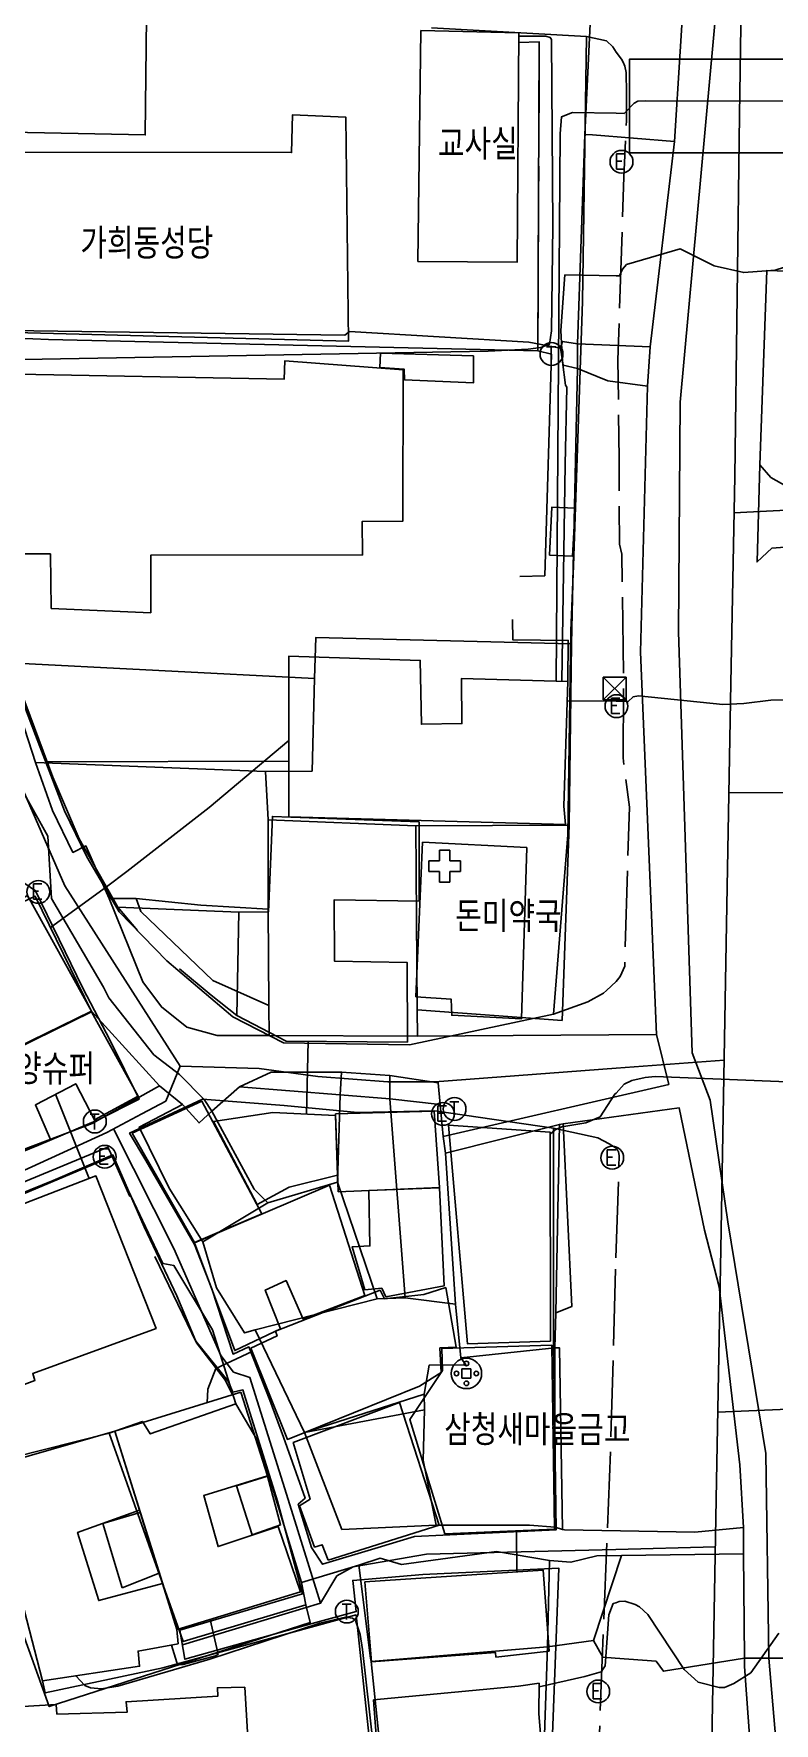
# Model space of a CAD drawing. Header units: feet. Extents: x 197796 to 199821, y 552499 to 555392.
# Drawn here: x 198636.8 to 198685.5, y 553501.5 to 553612.5 of the extents above; entities that cross this region are included whole.
import ezdxf

# ---------------------------------------------------------------- set-up
doc = ezdxf.new("R2010")
doc.units = ezdxf.units.FT
doc.header["$MEASUREMENT"] = 0
doc.linetypes.add('ANYANG1', pattern=[11.5, 6, -1, 1, -1.5, 1, -1])
doc.linetypes.add('ANYANG2', pattern=[6, 5, -1])
for name, color, linetype in [('AAA001', 7, 'CONTINUOUS'), ('AAA008', 7, 'CONTINUOUS'), ('AAB220', 5, 'CONTINUOUS'), ('AAB244', 3, 'CONTINUOUS'), ('AAC001', 7, 'CONTINUOUS'), ('AAC006', 7, 'ANYANG1'), ('AD002', 7, 'CONTINUOUS'), ('AD0022', 1, 'CONTINUOUS'), ('AE001', 1, 'ANYANG2'), ('AE130', 42, 'CONTINUOUS'), ('AE150', 7, 'CONTINUOUS'), ('AEH001', 7, 'CONTINUOUS'), ('AZ0202', 7, 'CONTINUOUS'), ('AZ0203', 7, 'CONTINUOUS'), ('CAA001', 7, 'CONTINUOUS'), ('CAA002', 30, 'CONTINUOUS'), ('wipco_지적', 20, 'CONTINUOUS'), ('ZC002', 7, 'CONTINUOUS')]:
    doc.layers.add(name, color=color, linetype=linetype)
doc.styles.add('GHS', font='ROMANS', dxfattribs={"bigfont": 'NGSW.shx'})
doc.styles.add('NGSW', font='ROMANS.shx', dxfattribs={"bigfont": 'NGSW.shx'})

# ---------------------------------------------------------------- blocks, each defined once
blk = doc.blocks.new('AZ0202')
at = {"layer": 'AZ0202'}
blk.add_circle((0, 0), 0.75, dxfattribs=at)
at = {"layer": 'AZ0202', "style": 'GHS'}
blk.add_text('E', height=1, dxfattribs=at).set_placement((-0.5, -0.48))
blk = doc.blocks.new('AZ0203')
at = {"layer": 'AZ0203'}
blk.add_circle((0, 0), 0.75, dxfattribs=at)
at = {"layer": 'AZ0203', "style": 'GHS'}
blk.add_text('T', height=1, dxfattribs=at).set_placement((-0.36, -0.52))
blk = doc.blocks.new('AAB220')
at = {"layer": 'AAB220'}
for points in [[(-0.3, -0.3), (-0.3, 0.3)], [(-0.3, 0.3), (0.3, 0.3)], [(0.3, -0.3), (0.3, 0.3)], [(-0.3, -0.3), (0.3, -0.3)]]:
    blk.add_lwpolyline(points, dxfattribs=at)
for centre, radius in [((0, 0), 1), ((-0.65, 0), 0.15), ((0, 0.65), 0.15), ((0.65, 0), 0.15), ((0, -0.65), 0.15)]:
    blk.add_circle(centre, radius, dxfattribs=at)
blk = doc.blocks.new('AAB244')
at = {"layer": 'AAB244'}
for points in [[(-1.07, 0.36), (-1.07, -0.34)], [(-1.07, 0.36), (-0.37, 0.36)], [(-0.37, 1.06), (0.33, 1.06)], [(-0.37, 1.06), (-0.37, 0.36)], [(0.33, 1.06), (0.33, 0.36)], [(0.33, 0.36), (1.03, 0.36)], [(1.03, 0.36), (1.03, -0.34)], [(-1.07, -0.34), (-0.37, -0.34)], [(-0.37, -0.34), (-0.37, -1.04)], [(-0.37, -1.04), (0.33, -1.04)], [(0.33, -0.34), (1.03, -0.34)], [(0.33, -0.34), (0.33, -1.04)]]:
    blk.add_lwpolyline(points, dxfattribs=at)
blk = doc.blocks.new('AEH001')
at = {"layer": 'AEH001'}
for points in [[(0.75, 0.75), (-0.75, -0.75)], [(-0.75, 0.75), (0.75, -0.75)], [(-0.75, 0.75), (0.75, 0.75)], [(-0.75, 0.75), (-0.75, -0.75)], [(0.75, 0.75), (0.75, -0.75)], [(-0.75, -0.75), (0.75, -0.75)]]:
    blk.add_lwpolyline(points, dxfattribs=at)

msp = doc.modelspace()

# ---------------------------------------------------------------- linework, layer by layer
at = {"layer": 'AAA001', "color": 255, "flags": 128}
for points in [[(198644.48, 553574.43), (198637.94, 553574.71), (198637.89, 553578.29), (198634.42, 553578.3), (198634.6, 553590.13), (198653.25, 553589.77), (198653.29, 553590.97), (198661.07, 553590.39), (198661.04, 553580.44), (198658.38, 553580.43), (198658.4, 553578.23), (198644.49, 553578.21)], [(198665.7, 553591.3), (198665.7, 553589.54), (198661.17, 553589.72), (198661.14, 553590.42), (198659.54, 553590.54), (198659.59, 553591.47)], [(198653.55, 553561.03), (198653.56, 553571.58), (198662.19, 553571.3), (198662.27, 553567.1), (198664.93, 553567.15), (198664.91, 553570.11), (198671.89, 553569.92), (198671.64, 553561.72), (198671.73, 553560.51)], [(198661.36, 553546.23), (198653.38, 553546.29), (198650.14, 553547.98), (198650.27, 553554.75), (198652.22, 553554.78), (198652.48, 553561.05), (198662.12, 553560.69), (198662.13, 553555.48), (198656.54, 553555.57), (198656.56, 553551.54), (198661.33, 553551.46)], [(198629.88, 553552.5), (198636.89, 553555.81), (198640.58, 553548.23), (198633.33, 553544.68)], [(198643.26, 553540.24), (198647.85, 553542.34), (198651.79, 553534.95), (198647.35, 553533.06)], [(198648.6, 553541.01), (198652.51, 553541.61), (198656.62, 553541.41), (198656.75, 553537.49), (198653.57, 553536.69), (198651.47, 553535.56)], [(198632.22, 553522.26), (198628.29, 553532.57), (198640.88, 553537.43), (198644.83, 553527.42), (198636.73, 553524.45), (198636.87, 553524)], [(198647.36, 553533.04), (198656.23, 553536.83), (198658.55, 553529.59), (198654.51, 553528.02), (198653.38, 553530.56), (198652.01, 553529.94), (198653.01, 553527.39), (198650, 553525.96)], [(198663.47, 553536.66), (198663.76, 553530.21), (198659.94, 553529.49), (198659.66, 553530.06), (198658.56, 553529.96), (198657.72, 553532.77), (198658.89, 553532.84), (198658.81, 553536.47)], [(198651.06, 553526.13), (198652.79, 553526.92), (198652.68, 553527.23), (198659.55, 553529.93), (198659.85, 553529.35), (198662.43, 553529.65), (198663.87, 553530.1), (198664.55, 553526.19), (198663.49, 553526.14), (198663.56, 553524.53), (198662.15, 553523.62), (198653.47, 553520.13)], [(198652.86, 553514.41), (198654.32, 553510.11), (198646.22, 553507.64), (198642.13, 553520.67), (198650.4, 553523.22), (198652.15, 553517.73), (198647.97, 553516.44), (198648.91, 553513.09)], [(198656.14, 553512.2), (198655.75, 553513.21), (198655.25, 553513.05), (198654.27, 553515.77), (198654.96, 553516.2), (198653.85, 553519.92), (198660.83, 553522.55), (198663.44, 553514.49)], [(198645.25, 553510.66), (198641.07, 553509.54), (198639.68, 553514.02), (198643.74, 553515.49), (198642.12, 553520.66), (198633.73, 553518.27), (198637.37, 553504.26), (198643.75, 553505.23), (198643.65, 553506.22), (198646.28, 553506.7), (198646.2, 553507.63)], [(198651.15, 553513.86), (198650.11, 553517.07), (198652.15, 553517.71), (198653.02, 553514.51)], [(198642.6, 553510.37), (198641.34, 553514.61), (198643.79, 553515.32), (198645.04, 553511.35)], [(198651.41, 553491.29), (198624.53, 553490.08), (198624.31, 553493.08), (198619.72, 553492.92), (198618.7, 553493.93), (198618.15, 553501.04), (198618.72, 553501.24), (198618.69, 553503.09), (198628.74, 553503.68), (198628.77, 553502.15), (198638.27, 553502.72), (198638.32, 553502.08), (198642.94, 553502.22), (198642.86, 553502.89), (198648.89, 553503.26), (198648.86, 553503.81), (198650.66, 553503.85)]]:
    msp.add_lwpolyline(points, close=True, dxfattribs=at)
at = {"layer": 'AAA008', "color": 255, "flags": 128}
for points in [[(198631.95, 553606.05), (198632.14, 553621.9), (198644.76, 553621.22), (198644.74, 553613.52), (198644.2, 553613.54), (198644.12, 553605.81)], [(198662.03, 553597.51), (198662.24, 553612.67), (198668.67, 553612.51), (198668.56, 553597.45)], [(198633.01, 553592.91), (198633.21, 553604.68), (198653.74, 553604.65), (198653.81, 553607.14), (198657.3, 553606.99), (198657.49, 553592.27)], [(198662.35, 553559.36), (198669.19, 553559), (198668.85, 553547.76), (198664.26, 553547.99), (198664.22, 553549.05), (198661.91, 553549.2)], [(198637.89, 553539.82), (198636.9, 553542.1), (198639.56, 553543.49), (198640.79, 553541.11), (198643.66, 553542.67), (198640.59, 553548.21), (198631.79, 553543.91), (198634.08, 553538.24)], [(198656.79, 553536.39), (198656.63, 553541.51), (198663.11, 553541.68), (198663.46, 553536.67)], [(198664.05, 553540.76), (198670.74, 553540.3), (198670.75, 553526.59), (198665.31, 553526.4)], [(198663.82, 553513.93), (198661.52, 553521.43), (198663.66, 553524.66), (198663.62, 553526.1), (198670.84, 553526.32), (198671.02, 553514.23)], [(198658.56, 553510.77), (198670.27, 553511.54), (198670.66, 553506.22), (198667.17, 553505.83), (198667.15, 553506.12), (198659, 553505.51)], [(198664.51, 553491.52), (198664.01, 553498.23), (198669.39, 553498.6), (198670.67, 553498.58), (198670.13, 553500.53), (198669.99, 553502.12), (198670, 553504.11), (198668.65, 553503.92), (198659.13, 553503.01), (198660.01, 553491.05)]]:
    msp.add_lwpolyline(points, close=True, dxfattribs=at)
at = {"layer": 'AAC001', "color": 255, "flags": 128}
for points in [[(198643.62, 553553.55), (198642.33, 553555.09), (198639.78, 553559.57), (198638.06, 553563.62), (198634.41, 553573.34), (198631.56, 553579.74), (198632.26, 553579.69), (198631.11, 553584.86), (198630.41, 553591.73), (198630.6, 553593.03), (198630.79, 553604.67), (198630.62, 553613.17), (198620.65, 553613.05)], [(198668.67, 553611.88), (198670.02, 553611.92), (198669.93, 553591.63)], [(198630.54, 553592.68), (198637.76, 553592.37), (198669.93, 553591.63), (198670.82, 553591.42), (198670.38, 553576.86), (198668.73, 553576.8)], [(198668.26, 553573.99), (198668.28, 553572.64), (198671.92, 553572.61), (198671.89, 553569.92)], [(198653.55, 553564.68), (198637.68, 553564.64)], [(198642.33, 553555.09), (198650.27, 553554.75)], [(198650.14, 553547.98), (198648.46, 553549.3), (198646.37, 553551.04)], [(198633.73, 553518.27), (198631, 553524.75), (198627.96, 553532.83), (198641.94, 553538.72), (198643.1, 553536.09)], [(198644.76, 553532.15), (198647.48, 553526.47), (198649.39, 553523.99), (198649.86, 553523.05)], [(198637.37, 553504.26), (198637.55, 553503.48), (198645.28, 553505.12), (198657.98, 553508.6), (198659.89, 553490.68), (198660.42, 553490.73), (198661.82, 553480.28)]]:
    msp.add_lwpolyline(points, dxfattribs=at)
at = {"layer": 'AAC006', "color": 255, "flags": 128}
msp.add_lwpolyline([(198668.67, 553611.88), (198670.02, 553611.92), (198669.93, 553591.63)], dxfattribs=at)
at = {"layer": 'AD002', "color": 255, "flags": 128}
for points in [[(198685.63, 553743.5), (198685.15, 553718.63), (198684.86, 553709.18), (198684.38, 553693.62), (198684.24, 553683.49), (198683.77, 553649.85), (198683.39, 553621.71), (198683.18, 553607.11), (198682.86, 553583.38), (198682.61, 553569.81), (198682.33, 553553.98), (198681.94, 553532.63), (198681.67, 553517.4), (198681.31, 553497.81), (198680.72, 553481.64), (198680.05, 553463.48), (198679.14, 553438.65), (198678.53, 553422.12), (198677.56, 553391.51), (198677.29, 553383.25)], [(198553.82, 553626.36), (198557.1, 553619.39), (198560.67, 553614.2), (198563.65, 553611.28), (198565.27, 553609.69), (198572.33, 553605.53), (198583.07, 553600.74), (198585.7, 553599.57), (198596.76, 553595.83), (198602.14, 553593.54), (198608.6, 553590.79), (198616.77, 553586.97), (198619.46, 553585.15), (198622.31, 553583.22), (198628.11, 553578.09), (198632.03, 553572.14), (198635.95, 553563.12), (198638.83, 553556.48), (198646.41, 553544.65)], [(198761.01, 553596.9), (198751.77, 553596.18), (198745.59, 553595.69), (198741.85, 553594.73), (198737.24, 553593.1), (198715.84, 553583.7), (198713.53, 553583.03), (198710.37, 553582.36), (198702.3, 553581.97), (198695.28, 553581.62), (198682.81, 553581)], [(198702.3, 553562.54), (198696.91, 553562.56), (198682.48, 553562.62)], [(198675.06, 553544.51), (198682.17, 553545.04)], [(198603.62, 553530.07), (198611.69, 553529.93), (198612.97, 553529.01), (198614.37, 553529.26), (198626.25, 553533.22), (198631.48, 553535.67), (198641.59, 553540.28), (198643.9, 553541.51), (198645.47, 553542.34), (198646.41, 553544.65)], [(198646.41, 553544.65), (198651.62, 553544.48), (198655.46, 553543.96), (198660.07, 553543.62), (198663.15, 553543.62), (198675.06, 553544.51)], [(198642.04, 553540.52), (198646, 553532.66), (198649.1, 553525.63), (198649.93, 553524.55), (198651, 553524.2), (198653.41, 553516.52), (198655.65, 553509.36)], [(198723.74, 553492.45), (198723.14, 553500.96), (198721.68, 553522.46), (198721.38, 553523.34), (198720.14, 553523.56), (198681.75, 553521.91)], [(198646.56, 553506.64), (198650.99, 553507.97), (198655.65, 553509.36), (198656.72, 553511.16), (198657.79, 553511.76), (198662.61, 553512.59), (198675.05, 553512.9)], [(198675.05, 553512.9), (198681.59, 553513.06)]]:
    msp.add_lwpolyline(points, dxfattribs=at)
at = {"layer": 'AD0022', "color": 255, "flags": 128}
for points in [[(198662.93, 553612.84), (198673.13, 553612.27), (198672.86, 553594.87), (198672.27, 553577.5), (198672.09, 553573.23), (198671.89, 553559.84), (198670.95, 553548.05), (198661.49, 553546.05), (198653.2, 553546.17), (198649.87, 553547.89), (198645.54, 553551.56), (198642.4, 553554.79), (198640.28, 553558.4), (198638.81, 553561.42), (198636.91, 553566.38), (198634.3, 553573.2)], [(198634.8, 553557.61), (198636.91, 553556.16), (198640.02, 553549.76), (198641.81, 553546.34), (198643.73, 553542.48), (198641.02, 553541.11), (198637.11, 553539.45), (198628.86, 553536.11)], [(198629.79, 553533.78), (198638.07, 553537.14), (198642, 553538.81), (198644.06, 553534.1), (198646.19, 553529.56), (198647.44, 553526.58), (198649.58, 553523.96), (198649.88, 553523.23), (198650.54, 553523.38), (198650.91, 553522.17), (198652.81, 553516.08), (198654.46, 553509.99), (198646.4, 553507.59), (198646.72, 553505.69), (198655.1, 553508.03), (198657.99, 553508.82), (198657.76, 553510.87), (198662.37, 553511.26), (198671.3, 553511.68), (198669.88, 553474.4)]]:
    msp.add_lwpolyline(points, dxfattribs=at)
msp.add_lwpolyline([(198659.42, 553513.02), (198655.77, 553511.93), (198655.05, 553513.02), (198654.18, 553515.87), (198654.64, 553516.27), (198653.2, 553520.27), (198652.31, 553522.71), (198650.93, 553526.2), (198649.9, 553525.73), (198648.49, 553530.01), (198647.37, 553532.93), (198644.17, 553538.45), (198643.09, 553540.25), (198647.89, 553542.47), (198653.26, 553542.06), (198658.07, 553541.6), (198663.16, 553541.72), (198670.95, 553540.57), (198670.95, 553526.38), (198671.12, 553514.18), (198661.82, 553513.74)], close=True, dxfattribs=at)
at = {"layer": 'AE001', "color": 255, "flags": 128}
for points in [[(198673.13, 553612.27), (198674.43, 553612), (198674.85, 553611.6), (198675.07, 553611.25)], [(198675.07, 553611.25), (198675.41, 553610.78), (198675.53, 553610.6), (198675.64, 553610.34), (198675.72, 553609.92), (198675.75, 553608.56), (198675.74, 553606.73), (198675.57, 553603.03), (198675.19, 553591.04), (198675.26, 553584.57), (198675.29, 553578.94), (198675.44, 553578.28), (198675.55, 553570.05), (198675.53, 553564.89), (198675.94, 553561.66), (198675.63, 553551.22), (198675.34, 553550.53), (198675.06, 553550.21)], [(198675.06, 553550.21), (198674.43, 553549.61), (198674.24, 553549.44), (198673.21, 553548.88), (198670.95, 553548.05)], [(198675.06, 553539.25), (198674.6, 553539.55), (198673.87, 553539.94), (198670.95, 553540.57)], [(198675.05, 553532.05), (198675.24, 553537.81), (198675.27, 553538.76), (198675.22, 553539.04), (198675.19, 553539.08), (198675.06, 553539.25)], [(198667.62, 553404.5), (198667.57, 553403.51), (198668.07, 553403.5), (198668.56, 553403.54), (198669.3, 553403.7), (198669.75, 553403.94), (198670.18, 553404.33), (198670.47, 553404.73), (198670.58, 553405.06), (198670.67, 553407.95), (198670.78, 553413.22), (198671.13, 553425.51), (198671.04, 553429.46), (198671.68, 553445.45), (198672.47, 553463.57), (198673.19, 553482.51), (198674.02, 553502.11), (198674.73, 553520.3), (198675.05, 553532.05)]]:
    msp.add_lwpolyline(points, dxfattribs=at)
at = {"layer": 'AE130', "color": 255, "flags": 128}
msp.add_lwpolyline([(198675.95, 553604.64), (198675.95, 553610.79), (198689.44, 553610.79), (198689.44, 553604.64), (198675.95, 553604.64)], dxfattribs=at)
at = {"layer": 'AE150', "color": 255, "flags": 128}
msp.add_lwpolyline([(198672.37, 553581.3), (198672.21, 553578.15), (198670.69, 553578.22), (198670.85, 553581.37)], close=True, dxfattribs=at)
at = {"layer": 'CAA001', "color": 255, "elevation": 45}
msp.add_lwpolyline([(198668.67, 553612.3), (198670.44, 553612.3), (198670.74, 553612.22), (198670.82, 553612.08), (198670.91, 553599.85), (198670.82, 553592.94), (198670.68, 553592.06), (198670.13, 553591.84), (198669.29, 553591.74), (198666.66, 553591.62), (198634.9, 553591.05), (198634.09, 553590.95)], dxfattribs=at)
at = {"layer": 'CAA001', "color": 255, "flags": 128}
for points, elevation in [([(198675.05, 553509.4), (198674.87, 553509.34), (198674.58, 553508.6), (198674.35, 553505.25), (198674.08, 553504.87), (198673.02, 553504.55), (198670, 553503.88)], 40), ([(198685.75, 553507.39), (198683.92, 553504.79), (198682.8, 553504.1), (198682.19, 553503.83), (198681.85, 553503.82), (198680.45, 553504.18), (198679.53, 553505.02), (198677.16, 553508.63), (198676.61, 553509.14), (198676.31, 553509.28), (198675.65, 553509.5), (198675.27, 553509.47), (198675.05, 553509.4)], 40), ([(198639.57, 553504.59), (198640.16, 553503.96), (198640.52, 553503.81), (198641.24, 553503.75), (198642.33, 553503.92), (198648.36, 553505.7), (198655.6, 553508.06), (198657.28, 553508.44), (198657.74, 553508.39), (198657.93, 553508.23), (198658.24, 553507.32), (198658.4, 553506.33), (198659.82, 553493.65)], 45)]:
    msp.add_lwpolyline(points, dxfattribs=dict(at, elevation=elevation))
at = {"layer": 'CAA002', "color": 255, "flags": 128}
for points, elevation in [([(198675.07, 553607.24), (198672.21, 553607.29), (198671.47, 553607), (198671.38, 553605.88), (198671.12, 553569.94)], 44), ([(198692.05, 553605.65), (198690.03, 553605.71), (198689.77, 553606.05), (198689.65, 553607.27), (198689.31, 553607.64), (198689.05, 553607.79), (198688.47, 553607.89), (198686.86, 553608.04), (198676.99, 553608.05), (198676.49, 553608.02), (198676.26, 553607.89), (198675.59, 553607.23), (198675.07, 553607.24)], 44), ([(198692.33, 553584.99), (198692.23, 553585.14), (198692.16, 553585.43), (198692.25, 553590.87), (198692.14, 553591.16), (198689.52, 553591.18), (198689.45, 553596.9), (198687.29, 553597.5), (198685.52, 553596.94), (198683.46, 553596.77), (198681.5, 553597.22), (198679.28, 553598.34), (198675.75, 553597.31), (198675.48, 553596.99), (198675.28, 553596.55), (198675.06, 553596.55)], 43), ([(198675.06, 553596.55), (198671.7, 553596.62), (198671.43, 553592.96), (198671.55, 553590.9), (198671.74, 553589.38), (198671.83, 553589.25), (198671.72, 553584.16), (198671.5, 553569.93)], 43), ([(198675.06, 553568.61), (198671.85, 553568.65)], 42), ([(198694.81, 553560.54), (198692.09, 553560.63), (198691.85, 553560.7), (198691.46, 553561.09), (198691.24, 553562.09), (198691.19, 553563.05), (198691.11, 553567.64), (198690.73, 553568.08), (198690.1, 553568.3), (198689.26, 553568.33), (198686.97, 553568.7), (198685.24, 553568.69), (198683.47, 553568.46), (198682.08, 553568.39), (198676.54, 553568.98), (198676.18, 553568.91), (198675.86, 553568.59), (198675.06, 553568.61)], 42), ([(198654.82, 553546.28), (198654.71, 553541.5)], 42), ([(198694.31, 553543.47), (198689.55, 553543.49), (198677.64, 553543.97), (198676.98, 553543.9), (198676.1, 553543.71), (198675.6, 553543.46), (198675.06, 553542.88)], 41), ([(198638.23, 553542.8), (198640.43, 553537.26)], 43), ([(198675.06, 553542.88), (198674.98, 553542.81), (198674.02, 553541.31), (198673.07, 553540.92), (198671.51, 553540.65), (198671.06, 553540.47), (198670.74, 553540.17)], 41), ([(198648.19, 553522.54), (198648.24, 553523.43), (198648.77, 553524.79), (198651.15, 553525.91)], 43), ([(198668.51, 553514.13), (198668.55, 553511.43)], 41)]:
    msp.add_lwpolyline(points, dxfattribs=dict(at, elevation=elevation))
at = {"layer": 'CAA002', "color": 255}
for points, elevation in [([(198653.55, 553566.04), (198648.32, 553561.63), (198642.91, 553557.42), (198641.57, 553556.43), (198637.89, 553553.76)], 43), ([(198648.39, 553508.3), (198648.9, 553506.11), (198648.91, 553506.07), (198648.9, 553505.99), (198648.73, 553505.91), (198646.61, 553505.34), (198646.34, 553505.33), (198646.24, 553505.38), (198646.2, 553505.48), (198645.85, 553506.62)], 44)]:
    msp.add_lwpolyline(points, dxfattribs=dict(at, elevation=elevation))
at = {"layer": 'wipco_지적', "color": 20}
for points in [[(198690.22, 553505.76), (198685.1, 553505.76), (198684.9, 553519.2), (198682.4, 553534.41), (198681.24, 553542.4), (198680.07, 553545.51), (198679.17, 553573.18), (198679.27, 553588.25), (198682.04, 553618.41), (198682.34, 553624.97), (198682.64, 553631.83), (198682.39, 553641.9), (198683.49, 553651.14), (198683.56, 553665.18), (198685.5, 553683.31)], [(198682.04, 553618.41), (198679.27, 553588.25), (198679.17, 553573.18), (198680.07, 553545.51), (198681.24, 553542.4), (198682.4, 553534.41), (198684.9, 553519.2), (198685.1, 553505.76), (198683.51, 553505.76), (198683.44, 553512.62), (198683.43, 553514.34), (198683.2, 553518.46), (198681.83, 553530.14), (198680.88, 553533.88), (198679.2, 553541.91), (198671.58, 553540.85), (198671.34, 553540.82), (198663.85, 553538.92), (198663.7, 553540.02), (198678.53, 553543.45), (198677.72, 553546.73), (198676.68, 553571.83), (198677.14, 553589.3), (198677.3, 553591.9), (198678.9, 553605.39), (198679.65, 553617.22)], [(198690.31, 553596.74), (198684.98, 553596.91), (198684.52, 553584.14), (198684.33, 553577.77), (198685.31, 553578.66), (198688.13, 553578.88)], [(198688.13, 553578.88), (198685.31, 553578.66), (198684.33, 553577.77), (198684.52, 553584.14), (198685.24, 553583.31), (198686.28, 553582.73)], [(198634.78, 553571.17), (198636.92, 553564.58), (198638.02, 553561.44), (198639.37, 553558.68), (198640.22, 553559.11), (198641.75, 553555.65), (198643.97, 553550.19), (198645.19, 553548.54), (198646.85, 553547.21), (198648.85, 553546.65), (198652.26, 553546.66), (198662.01, 553546.62), (198677.72, 553546.73), (198678.53, 553543.45), (198663.7, 553540.02), (198663.5, 553542.13), (198663.38, 553543.55), (198660.19, 553544.03), (198657.03, 553544.26), (198652.4, 553544.25), (198650.31, 553543.29), (198648.49, 553541.69), (198648, 553542.45), (198646.37, 553544.09), (198644.69, 553545.38), (198641.74, 553549.14), (198641.37, 553549.84), (198637.96, 553555.65), (198637.71, 553559.76), (198631.99, 553570.01)], [(198631.99, 553570.01), (198637.71, 553559.76), (198637.96, 553555.65), (198641.37, 553549.84), (198641.74, 553549.14), (198644.69, 553545.38), (198646.37, 553544.09), (198648, 553542.45), (198648.49, 553541.69), (198647.66, 553540.92), (198646.57, 553542.12), (198645.06, 553543.35), (198640.59, 553548.25), (198636.39, 553555.86)], [(198635.31, 553538.87), (198640.64, 553540.87), (198645.06, 553543.35), (198646.57, 553542.12), (198646.57, 553542.12), (198643.73, 553540.64), (198645.7, 553536.62), (198647.91, 553533.11), (198648.8, 553530.09), (198650.64, 553527.12), (198651.35, 553527.33), (198654.58, 553520.58), (198657.05, 553514.22), (198663.25, 553514.5), (198669.38, 553514.49), (198671.06, 553514.36), (198671.54, 553514.22), (198671.67, 553514.19), (198680.23, 553514.03), (198683.43, 553514.34), (198683.44, 553512.62), (198675.41, 553512.51), (198673.8, 553512.49), (198672.1, 553512.06), (198670.69, 553512.18), (198667.2, 553512.76), (198660.96, 553511.9), (198659.57, 553512.33), (198658.15, 553511.87), (198654.39, 553510.72), (198651.56, 553519.95), (198650.08, 553522.46), (198648.55, 553527.32), (198646.01, 553531.55), (198645.27, 553531.69), (198641.67, 553539.32), (198631.12, 553534.96)], [(198612.01, 553501.21), (198615.59, 553503.5), (198616.75, 553505.76), (198616.89, 553506.02), (198628.38, 553506.54), (198628.58, 553505.76), (198628.77, 553504.97), (198630.37, 553505.43), (198631.52, 553505.76), (198636.18, 553507.1), (198636.67, 553505.76), (198637.81, 553502.58), (198647.68, 553505.76), (198654.97, 553508.1), (198654.68, 553509.27), (198654.39, 553510.72), (198658.15, 553511.87), (198658.93, 553505.76), (198658.96, 553505.53), (198658.96, 553505.53), (198660.39, 553491.81)], [(198684.83, 553486.75), (198683.51, 553505.21), (198683.51, 553505.76), (198683.51, 553505.76), (198685.1, 553505.76), (198686.42, 553490.43)], [(198686.42, 553490.43), (198685.1, 553505.76), (198690.22, 553505.76)]]:
    msp.add_lwpolyline(points, dxfattribs=at)
for points in [[(198631.43, 553623.63), (198647.14, 553621.93), (198647.08, 553619.33), (198666.12, 553618.05), (198667.71, 553618.08), (198673.12, 553617.68), (198673.57, 553617.66), (198673.02, 553605.84), (198672.54, 553592.1), (198671.54, 553592.25), (198671.42, 553591.8), (198669.34, 553592.19), (198657.55, 553592.9), (198657.23, 553592.67), (198630.49, 553593.03), (198631.22, 553593.73), (198631.34, 553613.46), (198631.43, 553623.63)], [(198679.65, 553617.22), (198678.9, 553605.39), (198673.52, 553605.82), (198673.02, 553605.84), (198673.57, 553617.66), (198679.65, 553617.22)], [(198673.02, 553605.84), (198673.52, 553605.82), (198678.9, 553605.39), (198677.3, 553591.9), (198672.54, 553592.1), (198673.02, 553605.84)], [(198684.98, 553596.91), (198690.31, 553596.74), (198690.06, 553590.76), (198689.36, 553590.63), (198688.99, 553582.9), (198686.28, 553582.73), (198685.24, 553583.31), (198684.52, 553584.14), (198684.98, 553596.91)], [(198671.42, 553591.8), (198671.59, 553590.68), (198672.52, 553590.47), (198672.14, 553572.39), (198655.34, 553572.81), (198655.24, 553570.11), (198634.78, 553571.17), (198632.69, 553578.75), (198630.49, 553593.03), (198657.23, 553592.67), (198657.55, 553592.9), (198669.34, 553592.19), (198671.42, 553591.8)], [(198672.54, 553592.1), (198672.52, 553590.47), (198671.59, 553590.68), (198671.42, 553591.8), (198671.54, 553592.25), (198672.54, 553592.1)], [(198677.3, 553591.9), (198677.14, 553589.3), (198674.53, 553589.65), (198672.52, 553590.47), (198672.54, 553592.1), (198677.3, 553591.9)], [(198672.52, 553590.47), (198674.53, 553589.65), (198677.14, 553589.3), (198676.68, 553571.83), (198677.72, 553546.73), (198662.01, 553546.62), (198662, 553548.35), (198671.52, 553547.65), (198671.98, 553560.47), (198672.14, 553572.39), (198672.52, 553590.47)], [(198672.14, 553572.39), (198671.98, 553560.47), (198661.91, 553560.44), (198652.2, 553560.82), (198652.03, 553563.99), (198655.09, 553564.03), (198655.24, 553570.11), (198655.34, 553572.81), (198672.14, 553572.39)], [(198655.24, 553570.11), (198655.09, 553564.03), (198652.03, 553563.99), (198636.92, 553564.58), (198634.78, 553571.17), (198655.24, 553570.11)], [(198636.92, 553564.58), (198652.03, 553563.99), (198652.2, 553560.82), (198652.21, 553554.96), (198647.77, 553555.21), (198643.53, 553555.65), (198641.75, 553555.65), (198640.22, 553559.11), (198639.37, 553558.68), (198638.02, 553561.44), (198636.92, 553564.58)], [(198652.2, 553560.82), (198661.91, 553560.44), (198662, 553548.35), (198662.01, 553546.62), (198652.26, 553546.66), (198652.25, 553548.62), (198652.21, 553554.96), (198652.2, 553560.82)], [(198671.98, 553560.47), (198671.52, 553547.65), (198662, 553548.35), (198661.91, 553560.44), (198671.98, 553560.47)], [(198629.68, 553552.05), (198636.39, 553555.86), (198640.59, 553548.25), (198632.63, 553544.39), (198631.48, 553546.52), (198629.68, 553552.05)], [(198643.53, 553555.65), (198643.84, 553554.81), (198648.56, 553550.28), (198652.25, 553548.62), (198652.26, 553546.66), (198648.85, 553546.65), (198646.85, 553547.21), (198645.19, 553548.54), (198643.97, 553550.19), (198641.75, 553555.65), (198643.53, 553555.65)], [(198652.21, 553554.96), (198652.25, 553548.62), (198648.56, 553550.28), (198643.84, 553554.81), (198643.53, 553555.65), (198647.77, 553555.21), (198652.21, 553554.96)], [(198640.59, 553548.25), (198645.06, 553543.35), (198640.64, 553540.87), (198635.31, 553538.87), (198632.63, 553544.39), (198640.59, 553548.25)], [(198650.31, 553543.29), (198652.4, 553544.25), (198657.03, 553544.26), (198656.94, 553542.75), (198650.31, 553543.29)], [(198657.03, 553544.26), (198660.19, 553544.03), (198660.2, 553542.5), (198656.94, 553542.75), (198657.03, 553544.26)], [(198660.19, 553544.03), (198663.38, 553543.55), (198663.5, 553542.13), (198660.2, 553542.5), (198660.19, 553544.03)], [(198650.31, 553543.29), (198656.94, 553542.75), (198656.76, 553537.02), (198652.17, 553535.66), (198651.28, 553536.57), (198648.49, 553541.69), (198650.31, 553543.29)], [(198660.2, 553542.5), (198661.21, 553529.42), (198659.36, 553529.37), (198656.76, 553537.02), (198656.94, 553542.75), (198660.2, 553542.5)], [(198647.66, 553540.92), (198648.49, 553541.69), (198651.28, 553536.57), (198652.17, 553535.66), (198647.91, 553533.11), (198645.7, 553536.62), (198643.73, 553540.64), (198646.57, 553542.12), (198647.66, 553540.92)], [(198663.5, 553542.13), (198663.7, 553540.02), (198663.85, 553538.92), (198664.52, 553529.01), (198661.21, 553529.42), (198660.2, 553542.5), (198663.5, 553542.13)], [(198671.58, 553540.85), (198679.2, 553541.91), (198680.88, 553533.88), (198681.83, 553530.14), (198683.2, 553518.46), (198683.43, 553514.34), (198680.23, 553514.03), (198671.67, 553514.19), (198671.54, 553514.22), (198671.35, 553526.14), (198671.05, 553526.14), (198671.1, 553528.45), (198672.15, 553528.85), (198671.58, 553540.85)], [(198671.34, 553540.82), (198671.1, 553528.45), (198671.05, 553526.14), (198664.87, 553525.49), (198664.52, 553529.01), (198663.85, 553538.92), (198671.34, 553540.82)], [(198671.34, 553540.82), (198671.58, 553540.85), (198672.15, 553528.85), (198671.1, 553528.45), (198671.34, 553540.82)], [(198628.14, 553532.89), (198629.98, 553533.56), (198631.12, 553534.96), (198641.67, 553539.32), (198645.27, 553531.69), (198646.01, 553531.55), (198648.55, 553527.32), (198650.08, 553522.46), (198644.45, 553520.49), (198643.94, 553521.31), (198641.76, 553520.53), (198633.14, 553518.38), (198631.09, 553524.03), (198628.14, 553532.89)], [(198656.76, 553537.02), (198659.36, 553529.37), (198651.35, 553527.33), (198650.64, 553527.12), (198648.8, 553530.09), (198647.91, 553533.11), (198652.17, 553535.66), (198656.76, 553537.02)], [(198659.36, 553529.37), (198661.21, 553529.42), (198664.52, 553529.01), (198664.87, 553525.49), (198665.18, 553525.03), (198662.79, 553525.01), (198662.45, 553523.1), (198654.58, 553520.58), (198651.35, 553527.33), (198659.36, 553529.37)], [(198664.87, 553525.49), (198671.05, 553526.14), (198671.06, 553514.36), (198669.38, 553514.49), (198663.25, 553514.5), (198662.39, 553518.76), (198662.48, 553522.06), (198662.45, 553523.1), (198662.79, 553525.01), (198665.18, 553525.03), (198664.87, 553525.49)], [(198671.06, 553514.36), (198671.05, 553526.14), (198671.35, 553526.14), (198671.54, 553514.22), (198671.06, 553514.36)], [(198662.45, 553523.1), (198662.48, 553522.06), (198654.58, 553520.58), (198662.45, 553523.1)], [(198641.76, 553520.53), (198643.94, 553521.31), (198644.45, 553520.49), (198650.08, 553522.46), (198651.56, 553519.95), (198654.39, 553510.72), (198654.68, 553509.27), (198646.62, 553506.85), (198641.76, 553520.53)], [(198662.48, 553522.06), (198662.39, 553518.76), (198663.25, 553514.5), (198657.05, 553514.22), (198654.58, 553520.58), (198662.48, 553522.06)], [(198633.14, 553518.38), (198641.76, 553520.53), (198646.62, 553506.85), (198654.68, 553509.27), (198654.97, 553508.1), (198647.68, 553505.76), (198637.81, 553502.58), (198636.67, 553505.76), (198636.18, 553507.1), (198634.48, 553513.4), (198633.14, 553518.38)], [(198670.69, 553512.18), (198670.55, 553506.5), (198661.63, 553505.76), (198658.96, 553505.53), (198658.93, 553505.76), (198658.15, 553511.87), (198659.57, 553512.33), (198660.96, 553511.9), (198667.2, 553512.76), (198670.69, 553512.18)], [(198670.69, 553512.18), (198672.1, 553512.06), (198673.8, 553512.49), (198675.41, 553512.51), (198673.59, 553506.91), (198670.55, 553506.5), (198670.69, 553512.18)], [(198675.41, 553512.51), (198683.44, 553512.62), (198683.51, 553505.76), (198678.18, 553504.9), (198677.69, 553505.55), (198675, 553505.76), (198674.19, 553505.82), (198673.59, 553506.91), (198675.41, 553512.51)], [(198658.96, 553505.53), (198661.63, 553505.76), (198670.55, 553506.5), (198670.08, 553492.39), (198660.39, 553491.81), (198658.96, 553505.53)], [(198673.59, 553506.91), (198674.19, 553505.82), (198675, 553505.76), (198677.69, 553505.55), (198678.18, 553504.9), (198683.51, 553505.76), (198683.51, 553505.21), (198684.83, 553486.75), (198684.65, 553484.42), (198680.53, 553484.53), (198680.43, 553483.32), (198678.95, 553483.14), (198679.14, 553486.76), (198677.74, 553486.71), (198677.74, 553485.71), (198677.89, 553483.11), (198675.47, 553482.89), (198673.61, 553482.82), (198671.78, 553483.23), (198669.9, 553482.92), (198670.08, 553492.39), (198670.55, 553506.5), (198673.59, 553506.91)]]:
    msp.add_lwpolyline(points, close=True, dxfattribs=at)

# ---------------------------------------------------------------- block references
at = {"layer": 'AAB220', "color": 255}
msp.add_blockref('AAB220', (198665.23, 553524.46), dxfattribs=at)
at = {"layer": 'AAB244', "color": 255}
msp.add_blockref('AAB244', (198663.82, 553557.77), dxfattribs=at)
at = {"layer": 'AEH001', "color": 255}
msp.add_blockref('AEH001', (198674.97, 553569.45), dxfattribs=at)
at = {"layer": 'AZ0202', "color": 255}
for p in [(198675.42, 553604.05), (198675.09, 553568.29), (198637.1, 553556.09), (198663.69, 553541.51), (198641.46, 553538.69), (198674.81, 553538.63), (198673.89, 553503.57)]:
    msp.add_blockref('AZ0202', p, dxfattribs=at)
at = {"layer": 'AZ0203', "color": 255}
for p in [(198670.82, 553591.42), (198640.81, 553541.01), (198664.45, 553541.83), (198657.37, 553508.82)]:
    msp.add_blockref('AZ0203', p, dxfattribs=at)

# ---------------------------------------------------------------- texts
at = {"layer": 'ZC002', "style": 'NGSW'}
for s, p in [('교사실', (198663.36, 553604.19)), ('가희동성당', (198639.86, 553597.67)), ('돈미약국', (198664.49, 553553.46)), ('한양슈퍼', (198633.83, 553543.44)), ('삼청새마을금고', (198663.77, 553519.73))]:
    msp.add_text(s, height=2, dxfattribs=at).set_placement(p)

doc.saveas('drawing.dxf')
